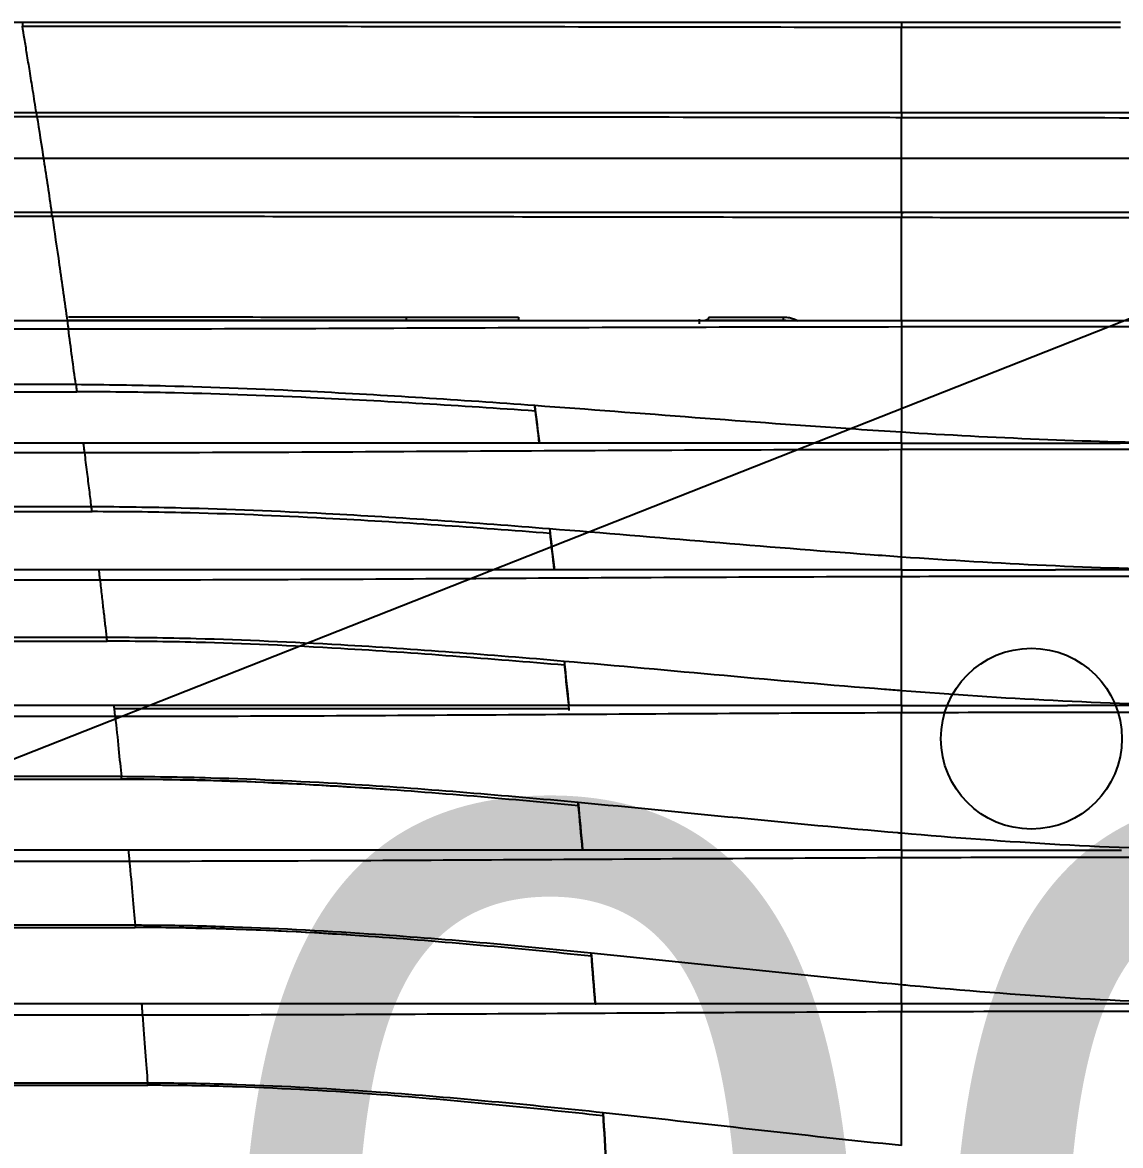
# Model space of a CAD drawing. Header units: millimetres. Extents: x 261942 to 379971, y 117646 to 213875.
# Drawn here: x 328282.3 to 328403.7, y 162389.7 to 162513.9 of the extents above; entities that cross this region are included whole.
import ezdxf

# ---------------------------------------------------------------- set-up
doc = ezdxf.new("R2010")
doc.units = ezdxf.units.MM
doc.header["$LTSCALE"] = 100
doc.header["$PDMODE"] = 3
doc.linetypes.add('HIDDEN', pattern=[9.525, 6.35, -3.175])
doc.layers.get('DEFPOINTS').update_dxf_attribs({"color": 248})
doc.layers.add('06-LIGHT', color=4, linetype='Continuous')
doc.layers.add('07-DIM', color=5, linetype='Continuous')
doc.styles.add('YOURNAME', font='HY울릉도M.TTF')
doc.dimstyles.new('YOURNAME-60', dxfattribs={"dimscale": 60, "dimtxt": 1.8, "dimasz": 0.9, "dimexe": 1, "dimexo": 3, "dimgap": 0.7, "dimtad": 1, "dimdec": 0, "dimzin": 0, "dimdsep": 46, "dimtxsty": 'YOURNAME', "dimblk": 'ARCHTICK', "dimcen": 0, "dimclrd": 1, "dimclre": 1, "dimclrt": 7, "dimadec": 0, "dimazin": 0, "dimtfac": 1, "dimtdec": 0, "dimtix": 1, "dimtmove": 2, "dimatfit": 3, "dimldrblk": 'ARCHTICK', "dimfxl": 0, "dimtolj": 1, "dimtzin": 0, "dimarcsym": 0})

# ---------------------------------------------------------------- blocks, each defined once
blk = doc.blocks.new('*U120')
at = {"color": 1, "linetype": 'HIDDEN'}
blk.add_line((39.94, 14.99), (1179.94, 464.99), dxfattribs=at)
at = {"color": 8}
for p, q in [((1026.41, 117.5), (193.47, 117.5)), ((193.49, 117.26), (1026.4, 117.26)), ((1025.83, 109.71), (194.05, 109.71)), ((194.15, 108.5), (1025.73, 108.5)), ((1025.04, 100.06), (194.84, 100.06)), ((194.86, 99.81), (1025.02, 99.81)), ((1024.39, 92.71), (195.5, 92.71)), ((195.61, 91.5), (1024.28, 91.5)), ((1023.53, 83.65), (196.36, 83.65)), ((196.38, 83.38), (1023.5, 83.38)), ((146.89, 75.87), (197.15, 75.87)), ((1022.82, 76.7), (197.06, 76.7)), ((197.19, 75.5), (1022.7, 75.5)), ((1021.93, 68.4), (197.95, 68.4)), ((198, 67.99), (1021.89, 67.99)), ((1021.16, 61.62), (198.72, 61.62)), ((198.85, 60.5), (1021.03, 60.5)), ((1020.27, 54.08), (199.62, 54.08)), ((199.68, 53.54), (1020.2, 53.54)), ((1019.45, 47.55), (200.43, 47.55)), ((200.57, 46.5), (1019.32, 46.5)), ((1018.58, 40.83), (201.3, 40.83)), ((201.41, 40.04), (1018.47, 40.04)), ((1017.64, 33.88), (202.24, 33.88)), ((91.53, 33), (91.53, 33)), ((125.09, 32.95), (125.09, 33)), ((202.37, 33), (1017.52, 33)), ((1015.86, 21.42), (204.03, 21.42)), ((204.09, 21), (1015.79, 21)), ((1014.17, 10.38), (205.71, 10.38)), ((205.77, 10), (1014.11, 10)), ((207.32, 0), (1012.57, 0))]:
    blk.add_line(p, q, dxfattribs=at)
at = {"color": 1, "linetype": 'HIDDEN'}
blk.add_lwpolyline([(1179.94, 464.99), (1179.94, 14.99), (39.94, 14.99), (39.94, 464.99)], close=True, dxfattribs=at)
at = {"color": 8, "ltscale": 5}
blk.add_circle((95.79, 79.18), 10, dxfattribs=at)
at = {"color": 8}
for centre, major_axis, ratio, start_param, end_param in [((123.19, 32.65), (0, -0.3), 0.031187, 3.141593, 4.985372), ((164.88, 32.65), (0, -0.3), 0.01277, 3.141593, 4.999235), ((109.86, 20.88), (0.189, 0.233), 0.187592, 5.682169, 6.283185)]:
    blk.add_ellipse(centre, major_axis=major_axis, ratio=ratio, start_param=start_param, end_param=end_param, dxfattribs=at)
for points, degree in [([(143.14, 120.54), (143.01, 122.53), (142.88, 124.52), (142.75, 126.5)], 3), ([(142.75, 126.5), (142.88, 124.54), (143.01, 122.59), (143.13, 120.63)], 3), ([(110.14, 124.16), (121.16, 123.05), (132.14, 121.72), (143.14, 120.54)], 3), ([(143.12, 120.85), (143.12, 120.87), (143.12, 120.88), (143.12, 120.88)], 3), ([(143.12, 120.85), (143.13, 120.81), (143.14, 120.69), (143.14, 120.55)], 3), ([(193.49, 117.26), (193.48, 117.41), (193.47, 117.5), (193.47, 117.5)], 3), ([(194.05, 109.71), (193.83, 112.63), (193.63, 115.21), (193.49, 117.26)], 3), ([(110.14, 109.35), (98, 109.31), (85.87, 109.28), (73.77, 109.28)], 3), ([(73.83, 108.5), (85.92, 108.5), (98.02, 108.5), (110.14, 108.5)], 3), ([(110.14, 108.5), (115.43, 108.5), (120.73, 108.5), (126.03, 108.5)], 3), ([(110.14, 108.5), (110.14, 107.78), (110.14, 107.08), (110.14, 106.38)], 3), ([(126.03, 108.5), (131.98, 108.5), (137.93, 108.5), (143.88, 108.5)], 3), ([(144, 108.5), (143.96, 108.5), (143.92, 108.5), (143.88, 108.5)], 3), ([(144, 108.5), (160.71, 108.5), (177.43, 108.5), (194.15, 108.5)], 3), ([(144.44, 102.89), (144.29, 104.76), (144.14, 106.63), (144, 108.5)], 3), ([(144, 108.5), (144.14, 106.67), (144.29, 104.84), (144.43, 103)], 3), ([(110.14, 106.4), (121.59, 105.33), (133.01, 104.03), (144.44, 102.89)], 3), ([(144.41, 103.2), (144.41, 103.22), (144.41, 103.22), (144.41, 103.22)], 3), ([(144.41, 103.2), (144.43, 103.16), (144.44, 103.03), (144.44, 102.89)], 3), ([(189.25, 100.09), (183.32, 100.19), (177.41, 100.45), (171.5, 100.81)], 3), ([(194.87, 99.81), (194.86, 99.97), (194.85, 100.06), (194.84, 100.06)], 3), ([(195.5, 92.71), (195.24, 95.45), (195.03, 97.88), (194.87, 99.81)], 3), ([(110.14, 92.32), (98.45, 92.28), (86.76, 92.26), (75.09, 92.26)], 3), ([(75.16, 91.5), (86.81, 91.39), (98.49, 90.64), (110.14, 89.64)], 3), ([(110.14, 91.5), (102.03, 91.5), (93.93, 91.5), (85.84, 91.5)], 3), ([(110.14, 91.5), (114.72, 91.5), (119.31, 91.5), (123.89, 91.5)], 3), ([(110.14, 91.5), (110.14, 90.87), (110.14, 90.24), (110.14, 89.62)], 3), ([(123.89, 91.5), (131.06, 91.5), (138.23, 91.5), (145.4, 91.5)], 3), ([(145.4, 91.5), (162.13, 91.5), (178.87, 91.5), (195.61, 91.5)], 3), ([(145.88, 86.24), (145.72, 87.99), (145.56, 89.75), (145.4, 91.5)], 3), ([(145.4, 91.5), (145.56, 89.8), (145.71, 88.11), (145.87, 86.41)], 3), ([(195.6, 91.53), (195.6, 91.52), (195.61, 91.51), (195.61, 91.5)], 3), ([(145.85, 86.58), (145.85, 86.59), (145.85, 86.59), (145.85, 86.59)], 3), ([(145.85, 86.58), (145.87, 86.53), (145.88, 86.4), (145.88, 86.24)], 3), ([(196.36, 83.65), (186.51, 83.65), (176.68, 84.11), (166.86, 84.79)], 3), ([(196.36, 83.65), (196.37, 83.65), (196.37, 83.55), (196.38, 83.38)], 3), ([(196.62, 83.65), (196.53, 83.65), (196.44, 83.65), (196.36, 83.65)], 3), ([(197.06, 76.7), (196.8, 79.23), (196.57, 81.51), (196.38, 83.38)], 3), ([(110.14, 76.29), (98.93, 76.25), (87.73, 76.23), (76.54, 76.23)], 3), ([(146.87, 76.06), (147.04, 74.35), (147.22, 72.64), (147.39, 70.92)], 3), ([(76.61, 75.5), (87.78, 75.39), (98.97, 74.75), (110.14, 73.89)], 3), ([(77.82, 75.5), (81.93, 75.5), (86.03, 75.5), (90.14, 75.5)], 3), ([(90.14, 75.5), (90.69, 75.5), (91.23, 75.5), (91.78, 75.5)], 3), ([(110.14, 75.5), (104.02, 75.5), (97.89, 75.5), (91.78, 75.5)], 3), ([(110.14, 75.5), (121.46, 75.5), (132.79, 75.5), (144.12, 75.5)], 3), ([(110.14, 75.5), (110.14, 74.95), (110.14, 74.42), (110.14, 73.89)], 3), ([(144.12, 75.5), (145.05, 75.5), (145.99, 75.5), (146.92, 75.5)], 3), ([(146.92, 75.5), (163.67, 75.5), (180.43, 75.5), (197.19, 75.5)], 3), ([(147.42, 70.63), (147.26, 72.25), (147.09, 73.88), (146.92, 75.5)], 3), ([(110.14, 61.24), (99.44, 61.21), (88.75, 61.19), (78.06, 61.2)], 3), ([(78.14, 60.5), (82.03, 60.5), (85.93, 60.5), (89.82, 60.5)], 3), ([(78.14, 60.5), (88.8, 60.4), (99.48, 59.85), (110.14, 59.1)], 3), ([(89.82, 60.5), (90.92, 60.5), (92.02, 60.5), (93.11, 60.5)], 3), ([(110.14, 60.5), (104.46, 60.5), (98.79, 60.5), (93.11, 60.5)], 3), ([(110.14, 60.5), (122.93, 60.5), (135.72, 60.5), (148.52, 60.5)], 3), ([(110.14, 60.5), (110.14, 60.02), (110.14, 59.55), (110.14, 59.09)], 3), ([(148.52, 60.5), (165.3, 60.5), (182.07, 60.5), (198.85, 60.5)], 3), ([(149.04, 55.99), (148.87, 57.49), (148.69, 59), (148.52, 60.5)], 3), ([(148.53, 60.5), (148.68, 59.13), (148.84, 57.76), (148.99, 56.39)], 3), ([(110.14, 47.19), (99.97, 47.16), (89.8, 47.15), (79.64, 47.16)], 3), ([(79.72, 46.5), (89.85, 46.4), (100, 45.93), (110.14, 45.31)], 3), ([(83.14, 46.5), (84.09, 46.5), (85.03, 46.5), (85.98, 46.5)], 3), ([(110.14, 46.5), (102.08, 46.5), (94.03, 46.5), (85.98, 46.5)], 3), ([(110.14, 46.5), (114.54, 46.5), (118.94, 46.5), (123.34, 46.5)], 3), ([(110.14, 46.5), (110.14, 46.09), (110.14, 45.69), (110.14, 45.3)], 3), ([(123.34, 46.5), (123.75, 46.5), (124.15, 46.5), (124.55, 46.5)], 3), ([(124.55, 46.5), (131.67, 46.5), (138.78, 46.5), (145.9, 46.5)], 3), ([(145.9, 46.5), (147.33, 46.5), (148.75, 46.5), (150.17, 46.5)], 3), ([(150.17, 46.5), (166.97, 46.5), (183.77, 46.5), (200.57, 46.5)], 3), ([(150.69, 42.36), (150.52, 43.74), (150.34, 45.12), (150.17, 46.5)], 3), ([(150.18, 46.5), (150.32, 45.31), (150.47, 44.12), (150.62, 42.93)], 3), ([(201.41, 40.04), (201.69, 38.06), (201.97, 35.98), (202.24, 33.88)], 3), ([(110.14, 33.63), (100.52, 33.61), (90.91, 33.61), (81.3, 33.62)], 3), ([(81.38, 33), (90.96, 33), (100.55, 33), (110.14, 33)], 3), ([(110.14, 33), (140.87, 33), (171.62, 33), (202.37, 33)], 3), ([(110.14, 33), (110.14, 29.11), (110.15, 25.23), (110.14, 21.54)], 3), ([(122.67, 33), (122.84, 32.97), (123.02, 32.95), (123.19, 32.95)], 3), ([(131.46, 32.57), (128.7, 32.57), (125.94, 32.57), (123.18, 32.57)], 3), ([(123.19, 32.95), (126.07, 32.95), (128.96, 32.95), (131.85, 32.95)], 3), ([(132.49, 33.32), (132.49, 32.79)], 1), ([(152.49, 32.95), (156.62, 32.95), (160.75, 32.95), (164.88, 32.95)], 3), ([(110.14, 21), (110.14, 21), (110.14, 21.23), (110.14, 21.54)], 3), ([(82.97, 21), (92.03, 21), (101.08, 21), (110.14, 21)], 3), ([(84.52, 10), (93.06, 10), (101.6, 10), (110.15, 10)], 3), ([(110.15, 10), (110.14, 10), (110.14, 10.2), (110.14, 10.49)], 3), ([(205.71, 10.38), (205.73, 10.15), (205.75, 10), (205.77, 10)], 3), ([(85.94, 0), (94.01, 0), (102.08, 0), (110.15, 0)], 3), ([(110.15, 0), (110.15, 0), (110.15, 0.2), (110.14, 0.51)], 3), ([(207.32, 0), (207.32, 0), (207.32, 0.15), (207.32, 0.4)], 3)]:
    blk.add_open_spline(points, degree=degree, dxfattribs=at)
for points, knots in [([(110.14, 124.16), (110.14, 122.99), (110.14, 120.62), (110.14, 116.97), (110.14, 113.2), (110.14, 110.64), (110.14, 109.35)], [0, 0, 0, 0, 0.239883, 0.486718, 0.740192, 1, 1, 1, 1]), ([(143.12, 120.88), (151.3, 119.99), (159.49, 119.16), (173, 118.15), (178.31, 117.85), (186.27, 117.58), (188.93, 117.53), (192.21, 117.5), (192.84, 117.5), (193.47, 117.5)], [0, 0, 0, 0, 0.489761, 0.489761, 0.805115, 0.805115, 0.962792, 0.962792, 1, 1, 1, 1]), ([(143.13, 120.63), (143.13, 120.61), (143.14, 120.59), (143.14, 120.56), (143.14, 120.55), (143.14, 120.54)], [0, 0, 0, 0, 0.680041, 0.680041, 1, 1, 1, 1]), ([(143.14, 120.54), (151.32, 119.67), (159.51, 118.88), (173.01, 117.91), (178.32, 117.61), (186.28, 117.35), (188.93, 117.29), (192.22, 117.27), (192.85, 117.26), (193.49, 117.26)], [0, 0, 0, 0, 0.489376, 0.489376, 0.804759, 0.804759, 0.96245, 0.96245, 1, 1, 1, 1]), ([(194.05, 109.71), (180.07, 109.71), (166.08, 109.64), (138.1, 109.48), (124.11, 109.4), (110.14, 109.35)], [0, 0, 0, 0, 0.5, 0.5, 1, 1, 1, 1]), ([(110.14, 108.5), (110.14, 108.53), (110.14, 108.59), (110.14, 108.97), (110.14, 109.23), (110.14, 109.35)], [0, 0, 0, 0, 0.391619, 0.725197, 1, 1, 1, 1]), ([(194.14, 108.58), (194.14, 108.64), (194.13, 108.76), (194.1, 109.06), (194.08, 109.4), (194.06, 109.61), (194.05, 109.71)], [0, 0, 0, 0, 0.254278, 0.499522, 0.749842, 1, 1, 1, 1]), ([(73.83, 108.5), (85.61, 108.39), (97.74, 107.55), (109.83, 106.43), (110.14, 106.4)], [0, 0, 0, 0, 0.974091, 1, 1, 1, 1]), ([(194.14, 108.58), (194.14, 108.55), (194.15, 108.51), (194.15, 108.5), (194.15, 108.5)], [0, 0, 0, 0, 0.504273, 1, 1, 1, 1]), ([(110.14, 106.4), (110.14, 105.29), (110.14, 103.05), (110.14, 99.58), (110.14, 96), (110.14, 93.56), (110.14, 92.32)], [0, 0, 0, 0, 0.238876, 0.485318, 0.739101, 1, 1, 1, 1]), ([(144.41, 103.22), (152.61, 102.39), (160.82, 101.61), (174.36, 100.67), (179.67, 100.38), (187.64, 100.13), (190.3, 100.08), (193.59, 100.06), (194.22, 100.06), (194.84, 100.06)], [0, 0, 0, 0, 0.489855, 0.489855, 0.805193, 0.805193, 0.962862, 0.962862, 1, 1, 1, 1]), ([(144.44, 102.89), (152.64, 102.07), (160.84, 101.33), (174.37, 100.42), (179.68, 100.14), (187.65, 99.9), (190.31, 99.84), (193.6, 99.82), (194.23, 99.81), (194.87, 99.81)], [0, 0, 0, 0, 0.489392, 0.489392, 0.804765, 0.804765, 0.962452, 0.962452, 1, 1, 1, 1]), ([(195.5, 92.71), (181.27, 92.71), (167.04, 92.63), (138.58, 92.46), (124.35, 92.38), (110.14, 92.32)], [0, 0, 0, 0, 0.5, 0.5, 1, 1, 1, 1]), ([(110.14, 91.5), (110.14, 91.53), (110.14, 91.59), (110.14, 91.95), (110.14, 92.21), (110.14, 92.32)], [0, 0, 0, 0, 0.392153, 0.725723, 1, 1, 1, 1]), ([(195.6, 91.53), (195.6, 91.57), (195.59, 91.66), (195.56, 91.98), (195.53, 92.37), (195.51, 92.6), (195.5, 92.71)], [0, 0, 0, 0, 0.232529, 0.49982, 0.749588, 1, 1, 1, 1]), ([(110.14, 89.64), (110.28, 89.63), (122.22, 88.6), (134.11, 87.33), (145.88, 86.24)], [0, 0, 0, 0, 0.011752, 1, 1, 1, 1]), ([(110.14, 89.64), (110.14, 88.59), (110.14, 86.45), (110.14, 83.16), (110.14, 79.76), (110.14, 77.46), (110.14, 76.29)], [0, 0, 0, 0, 0.238679, 0.484981, 0.738792, 1, 1, 1, 1]), ([(145.85, 86.59), (154.07, 85.82), (162.3, 85.1), (175.85, 84.22), (181.17, 83.95), (189.78, 83.7), (193.07, 83.67), (196.36, 83.66)], [0, 0, 0, 0, 0.489986, 0.489986, 0.805318, 0.805318, 1, 1, 1, 1]), ([(145.88, 86.24), (154.09, 85.48), (162.31, 84.78), (175.86, 83.94), (181.18, 83.69), (189.79, 83.44), (193.09, 83.4), (196.38, 83.38)], [0, 0, 0, 0, 0.489398, 0.489398, 0.804775, 0.804775, 1, 1, 1, 1]), ([(197.06, 76.7), (182.57, 76.7), (168.08, 76.61), (139.1, 76.43), (124.61, 76.34), (110.14, 76.29)], [0, 0, 0, 0, 0.5, 0.5, 1, 1, 1, 1]), ([(110.14, 75.5), (110.14, 75.53), (110.14, 75.59), (110.14, 75.93), (110.14, 76.18), (110.14, 76.29)], [0, 0, 0, 0, 0.394601, 0.728178, 1, 1, 1, 1]), ([(197.06, 76.7), (197.07, 76.63), (197.08, 76.54), (197.1, 76.36), (197.11, 76.27), (197.12, 76.09), (197.13, 76), (197.15, 75.84), (197.16, 75.77), (197.17, 75.65), (197.18, 75.6), (197.18, 75.53), (197.19, 75.51), (197.19, 75.5), (197.19, 75.5), (197.19, 75.5)], [0, 0, 0, 0, 0.161779, 0.161779, 0.323539, 0.323539, 0.485543, 0.485543, 0.647325, 0.647325, 0.808403, 0.808403, 0.968605, 0.968605, 1, 1, 1, 1]), ([(110.14, 73.89), (110.77, 73.84), (123.22, 72.86), (135.63, 71.64), (147.42, 70.63)], [0, 0, 0, 0, 0.050839, 1, 1, 1, 1]), ([(110.14, 73.89), (110.14, 72.89), (110.14, 70.85), (110.14, 67.73), (110.14, 64.51), (110.14, 62.34), (110.14, 61.24)], [0, 0, 0, 0, 0.238264, 0.484327, 0.738251, 1, 1, 1, 1]), ([(147.42, 70.63), (147.42, 70.7), (147.41, 70.77), (147.4, 70.89), (147.39, 70.94), (147.38, 71.02), (147.38, 71.04), (147.38, 71.06), (147.38, 71.06), (147.38, 71.06)], [0, 0, 0, 0, 0.292408, 0.292408, 0.584321, 0.584321, 0.875326, 0.875326, 1, 1, 1, 1]), ([(147.38, 71.06), (155.62, 70.36), (163.87, 69.71), (177.45, 68.91), (182.77, 68.67), (191.38, 68.45), (194.67, 68.42), (197.95, 68.4)], [0, 0, 0, 0, 0.490319, 0.490319, 0.805668, 0.805668, 1, 1, 1, 1]), ([(147.42, 70.63), (155.65, 69.93), (163.89, 69.29), (177.45, 68.52), (182.78, 68.28), (191.4, 68.05), (194.7, 68.01), (198, 67.99)], [0, 0, 0, 0, 0.48933, 0.48933, 0.804745, 0.804745, 1, 1, 1, 1]), ([(197.95, 68.4), (197.95, 68.38), (197.96, 68.34), (197.98, 68.11), (198, 67.99)], [0, 0, 0, 0, 0.483788, 1, 1, 1, 1]), ([(198, 67.99), (198.05, 67.52), (198.15, 66.57), (198.33, 65.03), (198.52, 63.38), (198.65, 62.21), (198.72, 61.62)], [0, 0, 0, 0, 0.241051, 0.488063, 0.741044, 1, 1, 1, 1]), ([(198.72, 61.62), (183.95, 61.62), (169.18, 61.53), (139.65, 61.35), (124.89, 61.28), (110.14, 61.24)], [0, 0, 0, 0, 0.5, 0.5, 1, 1, 1, 1]), ([(110.14, 60.5), (110.14, 60.53), (110.14, 60.58), (110.14, 60.9), (110.14, 61.13), (110.14, 61.24)], [0, 0, 0, 0, 0.395935, 0.729503, 1, 1, 1, 1]), ([(198.72, 61.62), (198.74, 61.49), (198.77, 61.24), (198.81, 60.84), (198.84, 60.56), (198.85, 60.52), (198.85, 60.5)], [0, 0, 0, 0, 0.250088, 0.4998, 0.761612, 1, 1, 1, 1]), ([(110.14, 59.1), (111.29, 59.02), (124.27, 58.09), (137.23, 56.92), (149.04, 55.99)], [0, 0, 0, 0, 0.088816, 1, 1, 1, 1]), ([(110.14, 59.1), (110.14, 58.17), (110.14, 56.25), (110.14, 53.32), (110.14, 50.28), (110.14, 48.23), (110.14, 47.19)], [0, 0, 0, 0, 0.235363, 0.480412, 0.73527, 1, 1, 1, 1]), ([(149.04, 55.99), (149.03, 56.07), (149.02, 56.14), (149.01, 56.27), (149, 56.32), (148.99, 56.41), (148.99, 56.45), (148.98, 56.47), (148.98, 56.48), (148.98, 56.48), (148.98, 56.49), (148.98, 56.49)], [0, 0, 0, 0, 0.27156, 0.27156, 0.542657, 0.542657, 0.808337, 0.808337, 0.89096, 0.89096, 1, 1, 1, 1]), ([(148.98, 56.49), (157.24, 55.85), (165.51, 55.26), (179.12, 54.54), (184.45, 54.32), (193.06, 54.12), (196.34, 54.09), (199.62, 54.08)], [0, 0, 0, 0, 0.490691, 0.490691, 0.806056, 0.806056, 1, 1, 1, 1]), ([(149.04, 55.99), (157.28, 55.34), (165.53, 54.75), (179.12, 54.04), (184.44, 53.82), (193.08, 53.61), (196.38, 53.57), (199.68, 53.54)], [0, 0, 0, 0, 0.489343, 0.489343, 0.804748, 0.804748, 1, 1, 1, 1]), ([(199.62, 54.08), (199.62, 54.05), (199.63, 54), (199.66, 53.7), (199.68, 53.54)], [0, 0, 0, 0, 0.477722, 1, 1, 1, 1]), ([(199.68, 53.54), (199.76, 52.93), (199.91, 51.7), (200.16, 49.69), (200.34, 48.27), (200.43, 47.55)], [0, 0, 0, 0, 0.320565, 0.653894, 1, 1, 1, 1]), ([(200.43, 47.55), (185.38, 47.55), (170.33, 47.45), (140.23, 47.28), (125.18, 47.22), (110.14, 47.19)], [0, 0, 0, 0, 0.5, 0.5, 1, 1, 1, 1]), ([(110.14, 46.5), (110.14, 46.53), (110.14, 46.57), (110.14, 46.87), (110.14, 47.09), (110.14, 47.19)], [0, 0, 0, 0, 0.395907, 0.729457, 1, 1, 1, 1]), ([(200.43, 47.55), (200.45, 47.42), (200.48, 47.18), (200.52, 46.81), (200.56, 46.55), (200.56, 46.52), (200.57, 46.5)], [0, 0, 0, 0, 0.25007, 0.499602, 0.760386, 1, 1, 1, 1]), ([(110.14, 45.31), (111.83, 45.2), (125.36, 44.33), (138.86, 43.22), (150.69, 42.36)], [0, 0, 0, 0, 0.124687, 1, 1, 1, 1]), ([(110.14, 33.63), (110.14, 35), (110.14, 37.65), (110.14, 41.56), (110.14, 44.09), (110.14, 45.31)], [0, 0, 0, 0, 0.356444, 0.689662, 1, 1, 1, 1]), ([(150.62, 42.96), (150.62, 42.96), (150.62, 42.95), (150.62, 42.9), (150.63, 42.86), (150.64, 42.76), (150.65, 42.7), (150.66, 42.57), (150.67, 42.5), (150.68, 42.4), (150.69, 42.38), (150.69, 42.36)], [0, 0, 0, 0, 0.231752, 0.231752, 0.464199, 0.464199, 0.698225, 0.698225, 0.936242, 0.936242, 1, 1, 1, 1]), ([(150.62, 42.96), (158.9, 42.4), (167.19, 41.87), (180.82, 41.24), (186.16, 41.04), (194.76, 40.87), (198.03, 40.84), (201.3, 40.83)], [0, 0, 0, 0, 0.491378, 0.491378, 0.806794, 0.806794, 1, 1, 1, 1]), ([(150.69, 42.36), (158.95, 41.76), (167.21, 41.22), (180.81, 40.54), (186.15, 40.34), (194.79, 40.12), (198.1, 40.07), (201.41, 40.04)], [0, 0, 0, 0, 0.489397, 0.489397, 0.804764, 0.804764, 1, 1, 1, 1]), ([(201.41, 40.04), (201.39, 40.21), (201.35, 40.52), (201.31, 40.79), (201.31, 40.82), (201.3, 40.83)], [0, 0, 0, 0, 0.381964, 0.724082, 1, 1, 1, 1]), ([(202.24, 33.88), (186.89, 33.88), (171.54, 33.8), (140.83, 33.69), (125.49, 33.65), (110.14, 33.63)], [0, 0, 0, 0, 0.5, 0.5, 1, 1, 1, 1]), ([(110.14, 33), (110.14, 33.05), (110.14, 33.13), (110.14, 33.48), (110.14, 33.63)], [0, 0, 0, 0, 0.569783, 1, 1, 1, 1]), ([(202.37, 33), (202.36, 33.01), (202.36, 33.03), (202.34, 33.18), (202.3, 33.48), (202.26, 33.74), (202.24, 33.88)], [0, 0, 0, 0, 0.189042, 0.418713, 0.689069, 1, 1, 1, 1]), ([(123.18, 32.57), (122.97, 32.57), (122.75, 32.59), (122.2, 32.7), (121.87, 32.82), (121.57, 32.99)], [0, 0, 0, 0, 0.377066, 0.377066, 1, 1, 1, 1]), ([(131.46, 32.57), (131.47, 32.62), (131.49, 32.73), (131.63, 32.9), (131.76, 32.93), (131.85, 32.95)], [0, 0, 0, 0, 0.219574, 0.500671, 1, 1, 1, 1]), ([(152.49, 32.57), (152.49, 32.6), (152.49, 32.63), (152.49, 32.7), (152.49, 32.73), (152.49, 32.8), (152.49, 32.82), (152.49, 32.87), (152.49, 32.9), (152.49, 32.93), (152.49, 32.94), (152.49, 32.95), (152.49, 32.95), (152.49, 32.95)], [0, 0, 0, 0, 0.181942, 0.181942, 0.363884, 0.363884, 0.545829, 0.545829, 0.727793, 0.727793, 0.909786, 0.909786, 1, 1, 1, 1]), ([(164.87, 32.57), (164.67, 32.57), (164.47, 32.57), (163.47, 32.57), (162.67, 32.57), (158.75, 32.57), (155.62, 32.57), (152.49, 32.57)], [0, 0, 0, 0, 0.048447, 0.048447, 0.242234, 0.242234, 1, 1, 1, 1]), ([(202.23, 32.56), (202.23, 32.56), (202.23, 32.56), (192.78, 32.56), (183.32, 32.56), (171.47, 32.57), (169.07, 32.57), (166.07, 32.57), (165.47, 32.57), (164.87, 32.57)], [0, 0, 0, 0, 0.000002, 0.000002, 0.759042, 0.759042, 0.951808, 0.951808, 1, 1, 1, 1]), ([(164.88, 32.95), (165.48, 32.95), (166.08, 32.95), (169.08, 32.95), (171.48, 32.95), (183.33, 32.95), (192.78, 32.95), (202.23, 32.95)], [0, 0, 0, 0, 0.048191, 0.048191, 0.240955, 0.240955, 1, 1, 1, 1]), ([(204.03, 21.42), (203.78, 23.12), (203.22, 26.89), (202.66, 30.91), (202.37, 33)], [0, 0, 0, 0, 0.480123, 1, 1, 1, 1]), ([(110.14, 21.54), (101.06, 21.55), (91.97, 21.57), (82.89, 21.57), (82.89, 21.57), (82.89, 21.57)], [0, 0, 0, 0, 0.999998, 0.999998, 1, 1, 1, 1]), ([(204.03, 21.42), (194.02, 21.42), (184.01, 21.43), (163.82, 21.45), (153.65, 21.47), (133.06, 21.5), (122.66, 21.52), (111.55, 21.54), (110.84, 21.54), (110.14, 21.54)], [0, 0, 0, 0, 0.319811, 0.319811, 0.644923, 0.644923, 0.97758, 0.97758, 1, 1, 1, 1]), ([(204.03, 21.42), (204.04, 21.3), (204.08, 21.07), (204.09, 21.02), (204.09, 21)], [0, 0, 0, 0, 0.499705, 1, 1, 1, 1]), ([(110.14, 21), (110.85, 21), (111.56, 21), (122.67, 21), (133.08, 21), (153.66, 21), (163.83, 21), (184.03, 21), (194.06, 21), (204.09, 21)], [0, 0, 0, 0, 0.022631, 0.022631, 0.354983, 0.354983, 0.679805, 0.679805, 1, 1, 1, 1]), ([(110.14, 21), (110.14, 18.81), (110.15, 15.21), (110.15, 11.82), (110.14, 10.49)], [0, 0, 0, 0, 0.610788, 1, 1, 1, 1]), ([(205.71, 10.38), (205.47, 11.91), (204.94, 15.34), (204.38, 19.05), (204.09, 21)], [0, 0, 0, 0, 0.480138, 1, 1, 1, 1]), ([(110.14, 10.49), (101.58, 10.51), (93.01, 10.52), (84.44, 10.53), (84.44, 10.53), (84.44, 10.53)], [0, 0, 0, 0, 0.999998, 0.999998, 1, 1, 1, 1]), ([(205.71, 10.38), (202, 10.38), (198.29, 10.38), (178.08, 10.39), (161.59, 10.41), (136.84, 10.45), (128.6, 10.46), (116.95, 10.48), (113.55, 10.49), (110.14, 10.49)], [0, 0, 0, 0, 0.116518, 0.116518, 0.634308, 0.634308, 0.893201, 0.893201, 1, 1, 1, 1]), ([(110.15, 10), (113.55, 10), (116.96, 10), (128.61, 10), (136.85, 10), (161.59, 10), (178.08, 10), (198.31, 10), (202.04, 10), (205.77, 10)], [0, 0, 0, 0, 0.106844, 0.106844, 0.365542, 0.365542, 0.882945, 0.882945, 1, 1, 1, 1]), ([(110.15, 10), (110.15, 8.84), (110.15, 7.17), (110.15, 4.76), (110.15, 2.73), (110.15, 1.24), (110.15, 0.51)], [0, 0, 0, 0, 0.343974, 0.49957, 0.756098, 1, 1, 1, 1]), ([(205.77, 10), (205.9, 9.18), (206.15, 7.6), (206.5, 5.41), (206.81, 3.5), (207.08, 1.84), (207.24, 0.86), (207.32, 0.4)], [0, 0, 0, 0, 0.23904, 0.458562, 0.658562, 0.839041, 1, 1, 1, 1]), ([(110.15, 0.51), (102.08, 0.52), (94.01, 0.52), (85.93, 0.52), (85.93, 0.52), (85.93, 0.52)], [0, 0, 0, 0, 0.999998, 0.999998, 1, 1, 1, 1]), ([(207.32, 0.4), (198.84, 0.4), (190.36, 0.41), (165.87, 0.43), (149.86, 0.46), (125.95, 0.5), (118.05, 0.51), (110.15, 0.51)], [0, 0, 0, 0, 0.261714, 0.261714, 0.756054, 0.756054, 1, 1, 1, 1]), ([(110.15, 0), (118.05, 0), (125.95, 0), (149.86, 0), (165.88, 0), (190.36, 0), (198.84, 0), (207.32, 0)], [0, 0, 0, 0, 0.243953, 0.243953, 0.738293, 0.738293, 1, 1, 1, 1])]:
    blk.add_open_spline(points, degree=3, knots=knots, dxfattribs=at)
blk = doc.blocks.new('_ArchTick')
at = {"color": 0, "linetype": 'ByBlock', "const_width": 0.15}
blk.add_lwpolyline([(-0.5, -0.5), (0.5, 0.5)], dxfattribs=at)
blk = doc.blocks.new('*D138')
at = {"layer": '07-DIM', "color": 1, "lineweight": -2}
for p, q in [((327879.66, 162453.91), (327879.66, 162333.91)), ((328879.66, 162453.91), (328879.66, 162333.91)), ((327879.66, 162273.91), (328879.66, 162273.91))]:
    blk.add_line(p, q, dxfattribs=at)
at = {"layer": 'DEFPOINTS', "color": 0}
for p in [(327879.66, 162273.91), (328879.66, 162273.91), (328879.66, 162273.91)]:
    blk.add_point(p, dxfattribs=at)
at = {"layer": '07-DIM', "color": 1, "lineweight": -2, "xscale": 54, "yscale": 54, "zscale": 54, "rotation": 180}
blk.add_blockref('_ArchTick', (327879.66, 162273.91), dxfattribs=at)
at = {"layer": '07-DIM', "color": 1, "lineweight": -2, "xscale": 54, "yscale": 54, "zscale": 54}
blk.add_blockref('_ArchTick', (328879.66, 162273.91), dxfattribs=at)
at = {"layer": '07-DIM', "color": 7, "insert": (328379.66, 162372.07), "char_height": 108, "attachment_point": 5, "style": 'YOURNAME'}
blk.add_mtext('\\A1;1000', dxfattribs=at)

msp = doc.modelspace()

# ---------------------------------------------------------------- block references
at = {"layer": '06-LIGHT', "rotation": 180}
msp.add_blockref('*U120', (328489.6, 162513.9), dxfattribs=at)

# ---------------------------------------------------------------- dimensions: what is measured, and where the dimension line sits
at = {"layer": '07-DIM'}
dim = msp.add_linear_dim(base=(328879.66, 162273.91), p1=(327879.66, 162273.91), p2=(328879.66, 162273.91), angle=180, dimstyle='YOURNAME-60', override={"dimfxl": 1.25}, dxfattribs=at)
dim.commit()
dim.dimension.update_dxf_attribs({"geometry": '*D138', "text_midpoint": (328379.66, 162372.07)})

doc.saveas('drawing.dxf')
